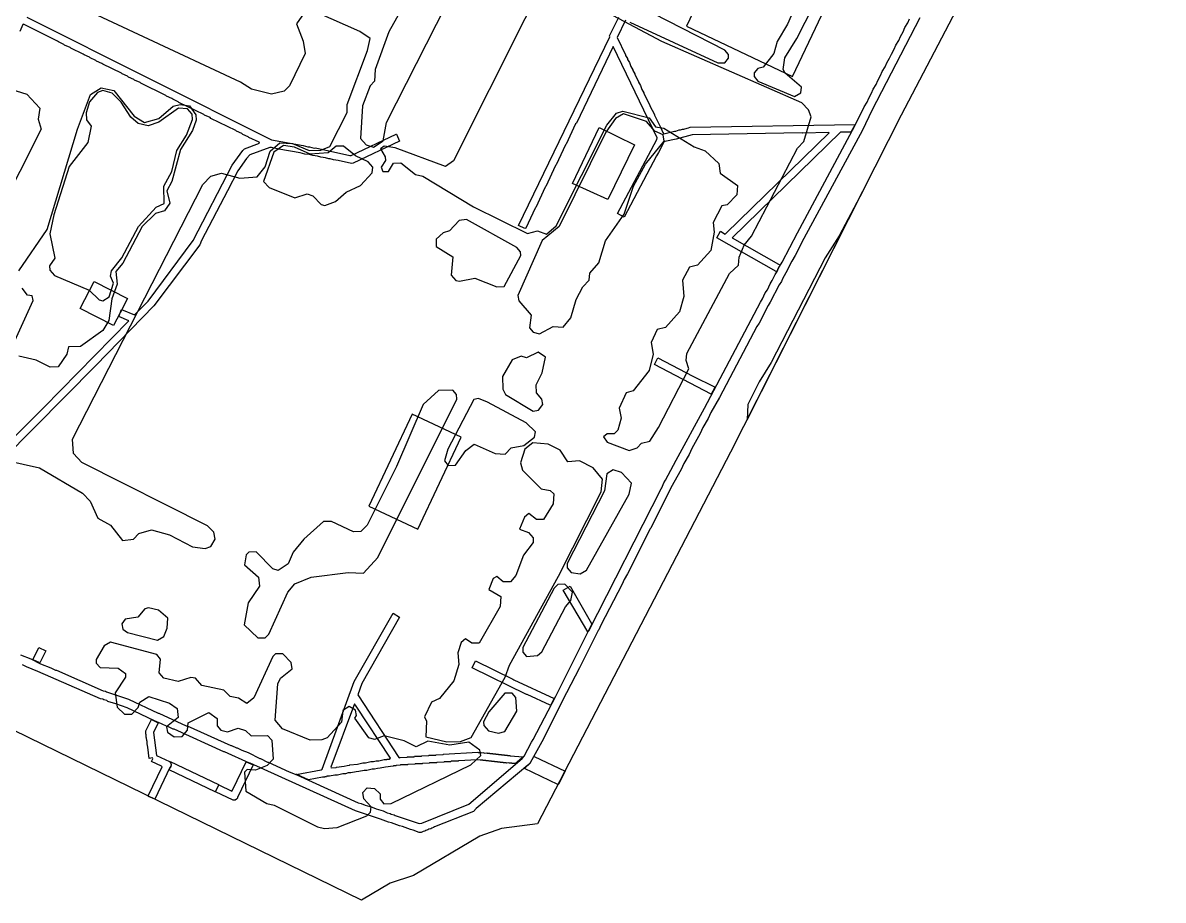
# Model space of a CAD drawing. Extents: x 1764 to 2708, y -3060 to -2272.
# Drawn here: x 2393.3 to 2708, y -3060.4 to -2818.1 of the extents above; entities that cross this region are included whole.
import ezdxf

# ---------------------------------------------------------------- set-up
doc = ezdxf.new("R2010")
doc.units = 0
for name, color, linetype in [('DOR_DOROZHKA', 40, 'CONTINUOUS'), ('DOR_LESTNICA', 6, 'CONTINUOUS'), ('DOR_PEREHOD', 9, 'CONTINUOUS'), ('DOR_TROTUAR', 8, 'CONTINUOUS'), ('GRANICA_UCHASTKA', 7, 'CONTINUOUS'), ('PL_DETSKAYA', 1, 'CONTINUOUS'), ('PL_SOBAKI', 200, 'CONTINUOUS'), ('ZEL_SPUTNIK_DOP', 40, 'CONTINUOUS'), ('ZEL_YANDEX_SHEMA', 92, 'CONTINUOUS')]:
    doc.layers.add(name, color=color, linetype=linetype)

msp = doc.modelspace()

# ---------------------------------------------------------------- linework, layer by layer
at = {"layer": 'DOR_DOROZHKA'}
for points in [[(2394.3585, -2816.5988), (2461.9245, -2850.4578), (2470.6615, -2851.9698), (2471.9705, -2852.3418), (2472.3705, -2852.3328), (2473.6795, -2852.7048), (2474.0795, -2852.6958), (2483.5295, -2854.7928), (2483.9295, -2854.7848), (2496.3095, -2848.9138), (2496.4095, -2848.9118), (2497.2505, -2850.7948), (2484.4755, -2856.8738), (2483.9775, -2856.9848), (2480.3575, -2856.1628), (2479.0535, -2855.9908), (2478.1465, -2855.7098), (2477.7465, -2855.7188), (2476.8405, -2855.4378), (2475.5355, -2855.2658), (2474.6295, -2854.9858), (2473.3245, -2854.8138), (2472.4185, -2854.5328), (2471.1135, -2854.3608), (2469.8055, -2853.9888), (2463.9805, -2853.0148), (2461.9705, -2852.5578), (2461.4705, -2852.5688), (2455.9105, -2854.5898), (2455.0325, -2855.6088), (2452.6035, -2858.9628), (2449.8225, -2864.5258), (2442.6155, -2878.2889), (2442.1395, -2879.3999), (2429.4975, -2896.2819), (2413.4444, -2912.7369), (2379.3684, -2947.0909)], [(2559.6626, -2817.4298), (2557.3636, -2822.1818), (2559.6676, -2826.9348), (2559.6726, -2827.1348), (2560.1916, -2828.0238), (2560.1956, -2828.2238), (2560.7156, -2829.1128), (2561.1396, -2830.2038), (2561.6586, -2831.0938), (2561.6626, -2831.2938), (2562.1826, -2832.1828), (2562.1866, -2832.3828), (2562.7066, -2833.2718), (2562.7106, -2833.4718), (2563.2296, -2834.3618), (2563.2346, -2834.5618), (2563.7536, -2835.4508), (2564.1776, -2836.5418), (2564.6966, -2837.4308), (2564.7016, -2837.6308), (2566.3726, -2840.8968), (2566.3776, -2841.0968), (2567.6286, -2843.4709), (2567.6336, -2843.6709), (2569.4096, -2847.1349), (2569.9376, -2848.4239), (2570.2456, -2848.8179), (2573.1306, -2848.0549), (2573.5306, -2848.0459), (2574.4246, -2847.7269), (2574.8246, -2847.7179), (2575.3206, -2847.5069), (2575.7206, -2847.4989), (2576.6136, -2847.1789), (2577.0136, -2847.1709), (2577.5096, -2846.9599), (2623.0167, -2846.1769), (2621.8617, -2848.3029), (2618.9617, -2848.3649), (2589.0756, -2877.5259), (2601.8386, -2884.7539), (2602.3426, -2884.9429), (2601.7626, -2885.8559), (2601.3816, -2886.7649), (2601.1816, -2886.7689), (2584.8736, -2877.5169), (2585.8346, -2875.6949), (2587.1516, -2876.4669), (2587.4476, -2876.2599), (2615.8637, -2848.5319), (2615.7617, -2848.4339), (2608.4607, -2848.5919), (2608.3587, -2848.4939), (2578.0546, -2849.0489), (2573.5786, -2850.2459), (2570.4916, -2850.9129), (2570.1956, -2851.1199), (2568.7556, -2853.9519), (2568.1756, -2854.8649), (2559.2356, -2871.7669), (2557.4136, -2870.8059), (2568.2786, -2850.3609), (2568.3676, -2849.8589), (2556.2176, -2824.7078), (2546.0686, -2845.8378), (2545.8736, -2846.0418), (2543.2916, -2851.6009), (2543.0966, -2851.8049), (2540.5146, -2857.3639), (2540.3196, -2857.5679), (2537.6426, -2863.3289), (2537.4466, -2863.5339), (2534.8656, -2869.0919), (2534.6696, -2869.2969), (2532.0886, -2874.8549), (2531.8906, -2874.9589), (2530.0706, -2874.0979), (2555.2596, -2822.0268), (2555.2526, -2821.7268), (2557.7426, -2816.5708)], [(2377.9334, -2945.5209), (2399.0874, -2924.3529), (2422.5835, -2900.4329), (2419.7555, -2899.1939), (2420.5145, -2897.2759), (2424.1485, -2898.7989), (2427.8695, -2895.0159), (2440.3135, -2878.2389), (2451.0685, -2857.3958), (2453.9845, -2853.4308), (2454.4735, -2852.9198), (2458.6415, -2851.3288), (2458.5375, -2851.1308), (2455.7075, -2849.7918), (2455.5025, -2849.5958), (2453.9875, -2848.9278), (2453.7835, -2848.7328), (2452.2675, -2848.0648), (2452.0635, -2847.8688), (2445.1875, -2844.5158), (2444.9835, -2844.3198), (2443.4685, -2843.6528), (2443.2635, -2843.4568), (2436.3875, -2840.1038), (2436.1835, -2839.9078), (2434.6685, -2839.2398), (2434.4635, -2839.0448), (2432.9485, -2838.3768), (2432.7445, -2838.1808), (2425.8685, -2834.8278), (2425.6645, -2834.6318), (2424.1485, -2833.9648), (2423.9445, -2833.7688), (2422.4295, -2833.1008), (2422.2245, -2832.9058), (2420.7095, -2832.2378), (2420.5055, -2832.0418), (2415.3485, -2829.5528), (2415.1445, -2829.3568), (2413.6295, -2828.6888), (2413.4255, -2828.4938), (2411.9095, -2827.8258), (2411.7055, -2827.6298), (2410.1905, -2826.9628), (2409.9855, -2826.7668), (2406.5495, -2825.1398), (2406.3445, -2824.9448), (2404.8295, -2824.2768), (2404.6255, -2824.0808), (2403.1095, -2823.4138), (2402.9055, -2823.2178), (2393.4995, -2818.5188), (2393.3015, -2818.6228), (2392.4425, -2820.5428)]]:
    msp.add_lwpolyline(points, dxfattribs=at)
for points in [[(2583.3046, -2920.6729), (2567.6196, -2912.5069), (2568.5806, -2910.6859), (2578.1936, -2915.6809), (2584.1616, -2918.6529), (2584.2656, -2918.8509)], [(2549.2045, -2986.344), (2542.4515, -2974.783), (2544.3305, -2973.742), (2550.2555, -2984.02), (2550.2615, -2984.32)], [(2468.7124, -3025.702), (2475.5894, -3024.453), (2475.8854, -3024.247), (2484.7665, -3000.042), (2495.4655, -2981.201), (2497.2895, -2982.263), (2486.8805, -3000.597), (2485.7465, -3003.723), (2497.0255, -3020.989), (2497.3275, -3021.082), (2497.4255, -3020.98), (2499.3255, -3020.939), (2499.4235, -3020.837), (2501.3235, -3020.796), (2501.4215, -3020.693), (2503.3215, -3020.652), (2503.4195, -3020.55), (2505.3195, -3020.509), (2505.4175, -3020.407), (2507.3175, -3020.366), (2507.4155, -3020.264), (2509.3155, -3020.223), (2509.4135, -3020.121), (2518.9055, -3019.515), (2519.0075, -3019.613), (2519.7075, -3019.598), (2519.8095, -3019.696), (2520.5095, -3019.681), (2520.6115, -3019.779), (2521.3115, -3019.763), (2521.4145, -3019.861), (2522.1145, -3019.846), (2522.2165, -3019.944), (2522.9165, -3019.929), (2523.0185, -3020.027), (2523.7185, -3020.012), (2523.8205, -3020.109), (2524.5205, -3020.094), (2524.6225, -3020.192), (2525.3225, -3020.177), (2525.4255, -3020.275), (2526.1255, -3020.26), (2526.2275, -3020.358), (2526.9275, -3020.342), (2527.0295, -3020.44), (2527.7295, -3020.425), (2527.8315, -3020.523), (2531.3405, -3020.847), (2531.1475, -3021.152), (2529.1815, -3022.795), (2529.0795, -3022.697), (2528.3795, -3022.712), (2528.2775, -3022.615), (2527.5775, -3022.63), (2527.4745, -3022.532), (2526.7745, -3022.547), (2526.6725, -3022.449), (2525.9725, -3022.464), (2525.8705, -3022.366), (2525.1705, -3022.381), (2525.0685, -3022.284), (2524.3685, -3022.299), (2524.2665, -3022.201), (2523.5665, -3022.216), (2523.4635, -3022.118), (2522.7635, -3022.133), (2522.6615, -3022.035), (2521.9615, -3022.051), (2521.8595, -3021.953), (2521.1595, -3021.968), (2521.0575, -3021.87), (2520.3575, -3021.885), (2520.2555, -3021.787), (2519.5555, -3021.802), (2518.6505, -3021.622), (2513.5545, -3021.932), (2513.4565, -3022.034), (2511.5565, -3022.075), (2511.4585, -3022.177), (2509.5585, -3022.219), (2509.4605, -3022.321), (2507.5605, -3022.362), (2507.4625, -3022.464), (2505.5625, -3022.505), (2505.4655, -3022.607), (2503.5645, -3022.648), (2503.4675, -3022.75), (2501.5665, -3022.791), (2501.4695, -3022.894), (2499.5695, -3022.935), (2499.4715, -3023.037), (2497.5715, -3023.078), (2497.4735, -3023.18), (2496.3735, -3023.204), (2496.2755, -3023.306), (2495.5755, -3023.321), (2495.4775, -3023.423), (2493.3815, -3023.669), (2491.8885, -3024.001), (2491.1885, -3024.016), (2490.3925, -3024.233), (2489.6925, -3024.249), (2488.1985, -3024.581), (2487.4985, -3024.596), (2486.0055, -3024.929), (2485.3045, -3024.944), (2483.8114, -3025.276), (2483.1114, -3025.291), (2482.3154, -3025.509), (2481.6154, -3025.524), (2480.1214, -3025.856), (2479.4214, -3025.871), (2477.9284, -3026.204), (2477.2284, -3026.219), (2477.1304, -3026.321), (2476.6304, -3026.332), (2476.5324, -3026.434), (2476.0324, -3026.445), (2472.1474, -3027.229), (2468.9124, -3025.698)], [(2398.0104, -2994.9129), (2396.1914, -2994.0519), (2396.1874, -2993.8519), (2397.7184, -2990.6169), (2399.6394, -2991.5759)], [(2539.0345, -3006.474), (2538.8365, -3006.578), (2532.4685, -3003.614), (2532.2685, -3003.618), (2517.3015, -2996.238), (2518.2605, -2994.316), (2528.5755, -2999.396), (2528.7805, -2999.592), (2539.8975, -3004.754)], [(2478.3784, -3023.893), (2479.7764, -3023.763), (2479.8744, -3023.66), (2481.9704, -3023.415), (2482.7654, -3023.198), (2483.4655, -3023.183), (2483.5635, -3023.08), (2485.6595, -3022.835), (2487.1535, -3022.503), (2487.8535, -3022.487), (2489.3465, -3022.155), (2490.0465, -3022.14), (2490.8425, -3021.923), (2491.5425, -3021.907), (2493.0365, -3021.575), (2493.7365, -3021.56), (2493.8345, -3021.458), (2494.4345, -3021.445), (2494.7295, -3021.238), (2485.3135, -3006.834), (2484.8005, -3006.245), (2478.2744, -3023.695)], [(2429.7404, -3032.548), (2428.0224, -3031.784), (2427.9184, -3031.586), (2431.7484, -3023.6), (2431.5434, -3023.404), (2428.8154, -3022.162), (2429.1984, -3021.354), (2429.0934, -3021.156), (2428.1954, -3021.275), (2427.8284, -3018.181), (2427.6094, -3017.286), (2427.5924, -3016.486), (2427.4904, -3016.388), (2427.4724, -3015.588), (2427.3704, -3015.49), (2427.3534, -3014.69), (2427.2514, -3014.592), (2427.2314, -3013.692), (2428.7644, -3010.5569), (2430.6844, -3011.416), (2429.3424, -3014.147), (2430.1784, -3020.432), (2433.8174, -3022.154), (2434.0224, -3022.35), (2434.2354, -3022.946), (2434.1454, -3023.448), (2433.8524, -3023.754)], [(2446.5044, -3030.485), (2447.3634, -3028.565), (2451.0024, -3030.287), (2451.1984, -3030.083), (2454.9294, -3022.198), (2456.8494, -3023.057), (2452.5414, -3032.055), (2452.5454, -3032.255), (2452.2524, -3032.561), (2451.8564, -3032.77), (2451.3564, -3032.781)]]:
    msp.add_lwpolyline(points, close=True, dxfattribs=at)
at = {"layer": 'DOR_LESTNICA'}
msp.add_lwpolyline([(2446.4044, -3030.487), (2433.6674, -3024.459), (2433.9524, -3023.752), (2434.1504, -3023.648), (2434.3374, -3023.043), (2434.2264, -3022.546), (2433.9174, -3022.152), (2447.2614, -3028.467), (2447.2654, -3028.667)], close=True, dxfattribs=at)
at = {"layer": 'DOR_PEREHOD'}
msp.add_lwpolyline([(2542.9315, -3024.799), (2541.1075, -3028.34), (2540.9095, -3028.445), (2531.7095, -3024.041), (2533.3775, -3022.504), (2534.1455, -3020.987), (2534.4405, -3020.78)], close=True, dxfattribs=at)
at = {"layer": 'DOR_TROTUAR'}
for points in [[(2640.8907, -2816.7748), (2627.6367, -2842.3749), (2625.0507, -2847.7329), (2608.8896, -2877.6979), (2606.4886, -2882.3519), (2605.5236, -2883.9739), (2603.8926, -2887.2109), (2602.9266, -2888.8329), (2602.6426, -2889.5389), (2602.0616, -2890.4519), (2599.5656, -2895.3089), (2598.9846, -2896.2219), (2596.4886, -2901.0779), (2595.9076, -2901.9909), (2585.5266, -2921.6259), (2583.2146, -2925.7779), (2582.4496, -2927.3949), (2581.0026, -2929.9279), (2580.2376, -2931.545), (2577.9256, -2935.697), (2577.1606, -2937.314), (2575.7146, -2939.847), (2574.9486, -2941.464), (2572.1566, -2946.527), (2566.5946, -2957.653), (2566.3986, -2957.857), (2560.1636, -2970.299), (2559.2966, -2971.818), (2558.7246, -2973.131), (2552.8665, -2984.464), (2552.2945, -2985.777), (2552.0985, -2985.981), (2546.9185, -2996.298), (2542.1145, -3005.507), (2537.0345, -3015.822), (2533.2775, -3022.506), (2532.6905, -3023.119), (2518.4425, -3035.133), (2517.6595, -3035.951), (2506.9455, -3040.184), (2506.6495, -3040.391), (2506.1515, -3040.502), (2505.8565, -3040.708), (2505.3585, -3040.819), (2505.0625, -3041.025), (2504.5645, -3041.136), (2504.2695, -3041.343), (2503.7715, -3041.454), (2503.2775, -3041.764), (2502.6775, -3041.777), (2501.0625, -3041.112), (2500.2575, -3040.929), (2498.0385, -3040.077), (2497.2345, -3039.894), (2495.0145, -3039.041), (2494.2104, -3038.859), (2491.9904, -3038.006), (2485.1384, -3035.753), (2456.0384, -3022.575), (2455.8384, -3022.579), (2448.9664, -3019.426), (2448.7664, -3019.43), (2435.0254, -3013.223), (2434.8254, -3013.228), (2433.3084, -3012.46), (2433.1084, -3012.464), (2431.5904, -3011.697), (2429.6734, -3010.9379), (2422.0904, -3007.2999), (2418.9644, -3006.1669), (2416.7494, -3005.5139), (2416.4454, -3005.3209), (2415.6404, -3005.1379), (2415.3364, -3004.9439), (2414.7344, -3004.8569), (2397.4604, -2997.2259), (2394.3324, -2995.9929), (2393.2194, -2995.4169)], [(2392.6584, -2992.6279), (2395.4844, -2993.7669), (2398.2154, -2995.1089), (2401.0414, -2996.2479), (2402.3564, -2996.9199), (2402.5564, -2996.9159), (2415.4864, -3002.6399), (2416.0894, -3002.7269), (2416.3934, -3002.9199), (2422.4394, -3004.8909), (2430.6284, -3008.8159), (2430.8284, -3008.8119), (2438.4064, -3012.25), (2438.6064, -3012.246), (2450.7304, -3017.687), (2450.9304, -3017.682), (2452.2454, -3018.354), (2452.4454, -3018.35), (2453.7604, -3019.022), (2455.4754, -3019.685), (2458.7124, -3021.316), (2458.9124, -3021.312), (2460.8344, -3022.271), (2461.0344, -3022.266), (2466.7954, -3024.943), (2468.9144, -3025.798), (2485.8904, -3033.536), (2486.6954, -3033.718), (2487.8064, -3034.195), (2489.7194, -3034.754), (2490.8294, -3035.23), (2492.7435, -3035.789), (2493.8535, -3036.265), (2494.6585, -3036.448), (2494.9625, -3036.641), (2495.7665, -3036.824), (2496.0715, -3037.018), (2502.7235, -3039.275), (2503.4215, -3039.16), (2516.4145, -3033.877), (2531.1495, -3021.252), (2531.6365, -3020.641), (2533.6545, -3016.795), (2534.1395, -3016.085), (2540.3825, -3004.043), (2549.3025, -2986.241), (2549.4985, -2986.037), (2569.4616, -2946.786), (2569.6566, -2946.581), (2570.2266, -2945.168), (2570.7116, -2944.457), (2573.5926, -2938.892), (2581.3866, -2924.5159), (2596.8626, -2895.2669), (2597.4436, -2894.3539), (2598.2086, -2892.7369), (2598.7896, -2891.8239), (2599.5546, -2890.2059), (2600.1356, -2889.2929), (2600.9006, -2887.6759), (2601.4816, -2886.7629), (2601.8626, -2885.8539), (2602.8276, -2884.2319), (2607.0546, -2876.1369), (2622.9247, -2846.5789), (2625.5127, -2841.3199), (2626.2847, -2840.0029), (2626.7607, -2838.8919), (2627.5327, -2837.5749), (2628.0097, -2836.4639), (2628.7817, -2835.1459), (2629.2577, -2834.0349), (2630.0297, -2832.7178), (2630.5057, -2831.6068), (2631.2777, -2830.2898), (2631.7537, -2829.1788), (2632.5257, -2827.8618), (2633.0017, -2826.7508), (2633.7737, -2825.4328), (2634.2507, -2824.3228), (2635.0227, -2823.0048), (2635.4987, -2821.8938), (2636.2707, -2820.5768), (2636.7467, -2819.4658), (2637.5187, -2818.1488), (2637.9947, -2817.0378)]]:
    msp.add_lwpolyline(points, dxfattribs=at)
at = {"layer": 'GRANICA_UCHASTKA'}
msp.add_lwpolyline([(2371.2954, -2508.6366), (2415.9034, -2535.6866), (2541.4546, -2604.5116), (2624.5077, -2651.2426), (2639.2137, -2660.4296), (2673.0937, -2677.2067), (2708.0278, -2696.4627), (2707.1678, -2702.9847), (2704.8198, -2710.0387), (2689.4778, -2740.8857), (2635.6677, -2843.6019), (2588.6526, -2936.666), (2535.3425, -3039.371), (2525.3635, -3040.587), (2519.4065, -3042.717), (2501.1324, -3053.617), (2494.6754, -3055.757), (2486.7724, -3060.431), (2386.6644, -3011.5669)], dxfattribs=at)
at = {"layer": 'PL_DETSKAYA'}
for points in [[(2552.3496, -2847.0339), (2562.0746, -2851.7819), (2554.7716, -2866.8939), (2545.0406, -2862.5019)], [(2412.9955, -2889.5369), (2422.1795, -2894.2529), (2420.1415, -2898.2069), (2418.3235, -2901.7369), (2409.1395, -2897.0209)], [(2488.7815, -2951.5889), (2502.3425, -2957.9499), (2514.2805, -2932.5929), (2500.7195, -2926.2319)]]:
    msp.add_lwpolyline(points, close=True, dxfattribs=at)
at = {"layer": 'PL_SOBAKI'}
msp.add_lwpolyline([(2605.7267, -2832.9088), (2632.7897, -2775.9578), (2603.5207, -2762.1128), (2601.4447, -2766.4778), (2576.4566, -2819.0528)], close=True, dxfattribs=at)
at = {"layer": 'ZEL_SPUTNIK_DOP'}
for points in [[(2606.9807, -2812.4548), (2604.3597, -2818.5148), (2601.4626, -2823.3298), (2600.5326, -2826.6018), (2597.6136, -2830.4168), (2596.1186, -2830.6988), (2595.1456, -2831.9708), (2595.1676, -2832.9708), (2596.1946, -2834.1988), (2606.2916, -2838.4839), (2608.0207, -2837.4459), (2608.2377, -2835.9398), (2603.6516, -2832.0368), (2603.1296, -2831.0478), (2603.5596, -2827.7868), (2606.9467, -2822.4608), (2622.7827, -2791.3528)], [(2560.8246, -2817.9548), (2585.0806, -2829.1868), (2587.0806, -2829.1438), (2588.0536, -2827.8718), (2588.0316, -2826.8718), (2587.0046, -2825.6428), (2563.4836, -2813.6448)]]:
    msp.add_lwpolyline(points, dxfattribs=at)
for points in [[(2509.1436, -2810.8168), (2506.8935, -2810.8658), (2501.8445, -2808.7238), (2500.6005, -2809.0008), (2499.3825, -2810.5278), (2498.7025, -2813.7938), (2497.2345, -2815.3268), (2494.3485, -2820.6418), (2490.5695, -2830.9788), (2490.3895, -2834.2338), (2489.1665, -2835.5108), (2487.0355, -2841.0598), (2486.4795, -2850.0768), (2488.0175, -2851.7948), (2490.0335, -2852.5018), (2492.7465, -2850.6918), (2493.6385, -2845.6698), (2510.1926, -2813.0458), (2510.1706, -2812.0458)], [(2415.4075, -2836.8548), (2413.9175, -2837.3868), (2411.7215, -2839.9358), (2410.7865, -2842.9578), (2410.8295, -2844.9578), (2412.1175, -2846.6808), (2411.2145, -2851.2028), (2406.1045, -2857.8168), (2401.8915, -2871.1648), (2400.7545, -2876.4418), (2402.1504, -2883.1648), (2400.6934, -2885.1978), (2400.7204, -2886.4478), (2402.0024, -2887.9208), (2411.5955, -2891.9659), (2414.4045, -2894.6569), (2415.4105, -2894.8849), (2417.1385, -2893.8469), (2418.3075, -2890.0699), (2417.5145, -2888.0859), (2417.7325, -2886.5809), (2420.6565, -2883.0159), (2425.2235, -2874.4128), (2430.1105, -2869.0538), (2432.3385, -2868.0058), (2432.2365, -2863.2548), (2434.3995, -2859.2068), (2435.7755, -2853.4238), (2438.4335, -2849.1138), (2440.0925, -2844.8258), (2440.0595, -2843.3258), (2438.7775, -2841.8528), (2436.2715, -2841.6568), (2430.8525, -2845.5258), (2427.8735, -2846.5908), (2425.1075, -2845.8998), (2423.0695, -2844.1928), (2420.4775, -2839.9968), (2417.9235, -2837.5508)], [(2565.4196, -2845.3699), (2559.1206, -2843.2548), (2556.8976, -2844.5538), (2554.2286, -2848.3629), (2541.2836, -2874.4059), (2536.6146, -2878.2589), (2529.9386, -2893.4109), (2530.2206, -2894.9059), (2533.5576, -2898.8359), (2533.1326, -2902.3469), (2534.1596, -2903.5749), (2535.9206, -2904.0379), (2539.6276, -2901.9559), (2542.3836, -2902.1469), (2544.5796, -2899.5979), (2545.9716, -2894.5659), (2547.8966, -2891.0219), (2549.6086, -2889.2339), (2549.8156, -2887.2289), (2552.2556, -2884.4249), (2554.1266, -2878.3809), (2559.2196, -2871.0169), (2561.8026, -2863.2069), (2565.1736, -2857.1309), (2570.2886, -2850.7679), (2570.0006, -2849.0229), (2567.7286, -2848.0709)], [(2459.7215, -2861.9108), (2461.2595, -2863.6288), (2468.3245, -2866.4778), (2471.8035, -2865.4018), (2473.3135, -2865.8699), (2475.6185, -2868.3209), (2476.6235, -2868.5499), (2479.6025, -2867.4849), (2482.5485, -2864.9199), (2486.5105, -2863.0829), (2489.6855, -2859.5128), (2489.9025, -2858.0068), (2488.6205, -2856.5338), (2485.0825, -2854.8598), (2481.7725, -2852.1798), (2479.7725, -2852.2228), (2477.5605, -2854.0218), (2472.5655, -2854.3798), (2468.2715, -2852.4718), (2465.2615, -2852.0358), (2462.5485, -2853.8458)], [(2507.3415, -2877.8909), (2507.3845, -2879.8909), (2511.9495, -2882.7939), (2511.5575, -2887.8049), (2512.8405, -2889.2779), (2513.8455, -2889.5069), (2518.0795, -2888.6649), (2524.1335, -2891.0349), (2526.1346, -2890.9919), (2530.7006, -2882.3889), (2530.6796, -2881.3889), (2529.6516, -2880.1599), (2515.7285, -2872.4569), (2513.7335, -2872.7499), (2511.0425, -2875.5599), (2509.3035, -2876.0979)], [(2535.5286, -2909.0489), (2532.3116, -2910.6189), (2530.8005, -2910.1509), (2528.3215, -2911.2049), (2525.6685, -2915.7649), (2525.7445, -2919.2649), (2526.5265, -2920.7489), (2534.1295, -2925.3369), (2535.6245, -2925.0549), (2536.8426, -2923.5279), (2536.5596, -2922.0329), (2535.0215, -2920.3149), (2534.9736, -2918.0649), (2536.6536, -2914.7769), (2537.5616, -2910.5049)], [(2511.9935, -2919.5619), (2507.9935, -2919.6489), (2503.8245, -2923.4909), (2496.4415, -2940.6589), (2488.2865, -2956.8439), (2486.5745, -2958.6319), (2484.5735, -2958.6749), (2478.5085, -2955.8039), (2476.2585, -2955.8529), (2470.8615, -2960.7219), (2467.9365, -2964.2869), (2466.5065, -2967.5699), (2463.7945, -2969.3789), (2462.2835, -2968.9119), (2457.6805, -2964.2589), (2455.6805, -2964.3019), (2454.9465, -2965.0679), (2454.5055, -2967.8289), (2458.3315, -2971.2479), (2458.6355, -2973.7429), (2455.4825, -2978.3129), (2454.3624, -2984.3409), (2458.1934, -2988.0099), (2460.1935, -2987.9669), (2461.1725, -2986.9449), (2466.4245, -2975.3259), (2468.3755, -2973.0319), (2472.8385, -2971.1849), (2483.0665, -2969.9629), (2487.3225, -2970.1209), (2491.2305, -2965.7849), (2513.0475, -2922.0409), (2513.0205, -2920.7909)], [(2534.7545, -2931.0769), (2532.2005, -2928.6309), (2521.5695, -2922.8569), (2519.0485, -2921.9109), (2517.8035, -2922.1879), (2510.5945, -2935.8509), (2509.6645, -2939.1229), (2510.6915, -2940.3509), (2512.6925, -2940.3079), (2515.6055, -2936.2429), (2517.8185, -2934.4439), (2523.6275, -2937.0699), (2526.3835, -2937.2609), (2528.0955, -2935.4729), (2531.5855, -2934.8969), (2534.5365, -2932.5819)], [(2558.5096, -2942.32), (2556.2436, -2941.618), (2554.5146, -2942.656), (2553.8676, -2947.423), (2543.5435, -2967.406), (2543.5705, -2968.656), (2544.5975, -2969.885), (2547.1085, -2970.331), (2548.8365, -2969.293), (2560.6396, -2948.277), (2561.3246, -2945.26)], [(2542.9175, -2973.173), (2540.9175, -2973.216), (2539.9385, -2974.237), (2531.2895, -2990.683), (2531.3165, -2991.933), (2532.3435, -2993.161), (2535.3385, -2992.846), (2536.5665, -2991.819), (2543.0525, -2979.423), (2544.5145, -2977.64), (2544.9665, -2975.379)], [(2420.5894, -2984.0699), (2420.8714, -2985.5649), (2422.1434, -2986.5379), (2430.4424, -2988.6089), (2432.1704, -2987.5719), (2433.1224, -2985.2999), (2433.3124, -2982.5439), (2430.7634, -2980.3479), (2427.9974, -2979.6579), (2427.0024, -2979.9289), (2425.0514, -2982.2229), (2421.5624, -2982.7979)], [(2413.5494, -2993.9769), (2413.5704, -2994.9769), (2414.5974, -2996.2059), (2419.6034, -2996.3479), (2421.6364, -2997.8039), (2421.6574, -2998.8049), (2418.7494, -3003.1199), (2419.3354, -3007.1089), (2421.3794, -3009.0659), (2423.3794, -3009.0229), (2425.0914, -3007.2349), (2425.5594, -3005.7239), (2428.0264, -3004.1699), (2433.8204, -3006.0459), (2435.8534, -3007.502), (2436.1574, -3009.997), (2432.9604, -3012.568), (2433.2434, -3014.062), (2435.0204, -3015.275), (2437.2704, -3015.226), (2438.7324, -3013.443), (2438.9394, -3011.438), (2444.6304, -3008.564), (2446.9184, -3010.265), (2446.9614, -3012.265), (2447.9884, -3013.494), (2449.7494, -3013.956), (2452.7284, -3012.891), (2454.7444, -3013.598), (2456.2764, -3015.065), (2460.7774, -3014.968), (2462.0544, -3016.191), (2462.4174, -3021.436), (2460.7054, -3023.224), (2457.4824, -3024.544), (2455.2264, -3024.343), (2454.4924, -3025.109), (2454.8564, -3030.354), (2460.6824, -3033.73), (2462.6934, -3034.187), (2474.5784, -3040.183), (2476.5894, -3040.64), (2480.0844, -3040.314), (2488.2704, -3037.136), (2489.2484, -3036.114), (2489.4664, -3034.609), (2487.4174, -3032.402), (2487.1294, -3030.657), (2488.3525, -3029.38), (2490.3585, -3029.587), (2491.8905, -3031.055), (2491.9235, -3032.555), (2492.9505, -3033.783), (2494.9505, -3033.74), (2516.9805, -3023.009), (2519.6765, -3020.449), (2519.3935, -3018.954), (2516.3455, -3016.769), (2511.1115, -3017.633), (2505.0835, -3016.512), (2501.8655, -3018.082), (2498.5775, -3016.403), (2493.0455, -3015.021), (2490.3165, -3016.081), (2488.8055, -3015.613), (2484.9365, -3010.194), (2485.4205, -3009.433), (2485.1385, -3007.938), (2483.3665, -3006.976), (2481.6375, -3008.014), (2481.2085, -3011.275), (2477.2994, -3015.612), (2475.8104, -3016.144), (2472.5604, -3016.214), (2464.9894, -3013.126), (2462.9354, -3010.669), (2463.7194, -3000.647), (2464.4374, -2999.131), (2467.6335, -2996.56), (2467.3455, -2994.816), (2465.0415, -2992.364), (2463.0415, -2992.407), (2462.3074, -2993.174), (2457.0504, -3004.543), (2455.0824, -3006.086), (2452.7994, -3004.635), (2450.5394, -3004.184), (2448.7514, -3002.471), (2442.7184, -3001.1009), (2440.9254, -2999.1389), (2439.6694, -2998.9159), (2436.1904, -2999.9909), (2432.1694, -2999.0779), (2430.8864, -2997.6049), (2431.3054, -2993.8439), (2430.2784, -2992.6149), (2417.4464, -2989.1399), (2415.7184, -2990.1779)], [(2528.3095, -3003.254), (2526.3095, -3003.297), (2521.9175, -3008.394), (2520.4765, -3011.177), (2520.4985, -3012.177), (2521.7805, -3013.65), (2524.5465, -3014.341), (2526.2865, -3013.803), (2529.6675, -3008.227), (2529.3365, -3004.482)]]:
    msp.add_lwpolyline(points, close=True, dxfattribs=at)
at = {"layer": 'ZEL_YANDEX_SHEMA'}
for points in [[(2581.1926, -2718.7127), (2512.1275, -2856.2759), (2509.9095, -2857.8249), (2496.0395, -2852.6218), (2493.0285, -2852.1868), (2492.0445, -2852.9578), (2493.3435, -2855.1818), (2493.3655, -2856.1818), (2492.1525, -2857.9588), (2492.6795, -2859.1978), (2494.1805, -2859.1658), (2495.6315, -2856.8828), (2497.6315, -2856.8398), (2501.7025, -2860.0039), (2503.7125, -2860.4599), (2517.6525, -2868.9139), (2532.5716, -2876.3449), (2535.3056, -2875.5359), (2537.8266, -2876.4819), (2540.5286, -2874.1719), (2554.4346, -2846.3579), (2557.1146, -2843.0478), (2558.8546, -2842.5098), (2566.1476, -2844.3539), (2567.9516, -2846.8159), (2570.2126, -2847.2669), (2578.5766, -2852.3389), (2581.6036, -2853.5249), (2585.4296, -2856.9439), (2585.7396, -2859.6889), (2590.5646, -2863.0859), (2590.3686, -2865.5919), (2587.6786, -2868.4009), (2586.1836, -2868.6839), (2583.7806, -2873.2379), (2584.0906, -2875.9829), (2583.1986, -2881.0049), (2579.5346, -2885.0859), (2577.2956, -2885.6339), (2575.3706, -2889.1779), (2575.7176, -2893.6729), (2574.5596, -2897.9499), (2570.6516, -2902.2869), (2568.4116, -2902.8349), (2566.7376, -2906.3729), (2567.3076, -2909.6129), (2566.1546, -2914.1399), (2561.7736, -2919.7369), (2559.7846, -2920.2809), (2557.8756, -2924.5739), (2558.4356, -2927.3129), (2557.5056, -2930.5849), (2556.5266, -2931.6069), (2554.5266, -2931.6499), (2553.5436, -2932.4219), (2554.5756, -2933.8999), (2560.6296, -2936.2709), (2562.8636, -2935.4719), (2564.0866, -2934.1949), (2566.3266, -2933.6459), (2568.7456, -2929.8419), (2577.1496, -2913.6519), (2576.3516, -2911.4179), (2576.5586, -2909.4129), (2588.3386, -2887.3969), (2590.7906, -2885.0929), (2590.9916, -2882.8369), (2592.4216, -2879.5549), (2594.3676, -2877.0109), (2607.0996, -2852.7239), (2608.8127, -2850.9359), (2610.9167, -2844.1369), (2610.1237, -2842.1529), (2608.3297, -2840.1909), (2569.6946, -2823.2658), (2554.7656, -2815.3338)], [(2470.9725, -2815.3938), (2468.7875, -2818.4428), (2470.6405, -2823.1548), (2471.2155, -2826.6438), (2466.9045, -2835.4918), (2465.4365, -2837.0248), (2461.9525, -2837.8498), (2456.4205, -2836.4688), (2453.3765, -2834.5338), (2399.8065, -2809.4278)], [(2380.5554, -2937.1599), (2397.8974, -2941.0369), (2409.8054, -2948.0339), (2411.8534, -2950.2409), (2413.9564, -2954.9479), (2417.5004, -2956.8719), (2420.8424, -2961.0519), (2423.8364, -2960.7379), (2425.3044, -2959.2049), (2428.7834, -2958.1289), (2433.8154, -2959.5209), (2440.1414, -2962.8869), (2443.6524, -2963.3109), (2445.1425, -2962.7789), (2446.3485, -2960.7509), (2446.0555, -2958.7569), (2444.2675, -2957.0439), (2409.6214, -2939.5339), (2407.3174, -2937.0819), (2406.9804, -2933.0869), (2442.9815, -2862.7728), (2445.1825, -2860.4738), (2448.1665, -2859.6588), (2453.1995, -2861.0518), (2457.9445, -2860.6988), (2460.1345, -2857.8998), (2461.5435, -2853.6168), (2464.2445, -2851.3078), (2467.7505, -2851.4818), (2472.2935, -2853.3848), (2475.5435, -2853.3148), (2478.0225, -2852.2608), (2482.8225, -2842.9018), (2482.7745, -2840.6518), (2488.4555, -2825.7718), (2489.1355, -2822.5048), (2486.3425, -2820.5648), (2474.4725, -2815.3178)], [(2383.0854, -2834.3018), (2394.4165, -2837.8088), (2398.0035, -2841.7328), (2397.5685, -2844.7438), (2398.3775, -2847.4778), (2357.1204, -2929.1619)], [(2392.2204, -2886.6318), (2399.9775, -2875.2078), (2408.3835, -2847.5118), (2411.9285, -2837.9308), (2414.8905, -2836.1158), (2418.4075, -2836.7898), (2424.0645, -2843.9218), (2426.8525, -2845.6118), (2430.8305, -2844.5258), (2434.7605, -2841.1888), (2436.7505, -2840.6458), (2439.2615, -2841.0918), (2441.0655, -2843.5538), (2441.0975, -2845.0548), (2440.1565, -2847.8258), (2436.7705, -2853.1518), (2434.4595, -2861.9568), (2433.0135, -2864.4888), (2433.8385, -2867.9728), (2432.3815, -2870.0058), (2429.8975, -2870.8098), (2426.2235, -2874.3908), (2420.9395, -2884.5099), (2418.9875, -2886.8039), (2419.3135, -2890.2989), (2417.8995, -2894.3309), (2417.0295, -2900.3529), (2415.3385, -2903.1409), (2409.1804, -2907.5259), (2405.9294, -2907.5969), (2405.4734, -2909.6079), (2403.0484, -2913.1619), (2400.7984, -2913.2099), (2397.0054, -2911.2909), (2392.2274, -2910.1439)], [(2390.6574, -2906.9259), (2396.1484, -2894.8009), (2395.8714, -2893.5559), (2394.6154, -2893.3328), (2393.0724, -2891.3658)]]:
    msp.add_lwpolyline(points, dxfattribs=at)
for points in [[(2625.1157, -2864.5909), (2618.6297, -2876.9869), (2614.7596, -2883.0739), (2599.8746, -2911.9109), (2596.4876, -2917.2359), (2593.3726, -2923.5569), (2593.2146, -2927.813)], [(2538.3295, -2934.5009), (2534.0685, -2934.0929), (2531.8565, -2935.8919), (2530.6875, -2939.6689), (2531.2305, -2941.6579), (2536.3445, -2946.8009), (2538.8555, -2947.2469), (2539.8775, -2948.225), (2539.6865, -2950.981), (2537.0285, -2955.29), (2535.0285, -2955.334), (2532.9905, -2953.627), (2531.7615, -2954.654), (2530.3315, -2957.936), (2532.8535, -2958.882), (2534.1365, -2960.355), (2534.1635, -2961.606), (2531.4885, -2965.165), (2529.3575, -2970.714), (2527.8955, -2972.497), (2525.8945, -2972.54), (2524.1125, -2971.078), (2523.1235, -2971.599), (2521.9375, -2974.626), (2525.2315, -2976.556), (2525.0405, -2979.312), (2519.2565, -2989.442), (2517.2565, -2989.485), (2515.4795, -2988.273), (2514.2505, -2989.3), (2513.3105, -2992.072), (2513.6305, -2995.317), (2512.2275, -2999.849), (2508.3295, -3004.686), (2506.1015, -3005.735), (2504.1875, -3009.778), (2504.7145, -3011.017), (2504.5565, -3015.273), (2510.3395, -3016.649), (2514.0895, -3016.568), (2517.0685, -3015.503), (2526.4625, -2998.791), (2527.6415, -2995.514), (2541.1185, -2970.96), (2552.8726, -2947.694), (2553.2966, -2944.183), (2550.7266, -2940.9869), (2546.9336, -2939.0679), (2543.6886, -2939.3879), (2541.6175, -2936.1809)]]:
    msp.add_lwpolyline(points, close=True, dxfattribs=at)

doc.saveas('drawing.dxf')
